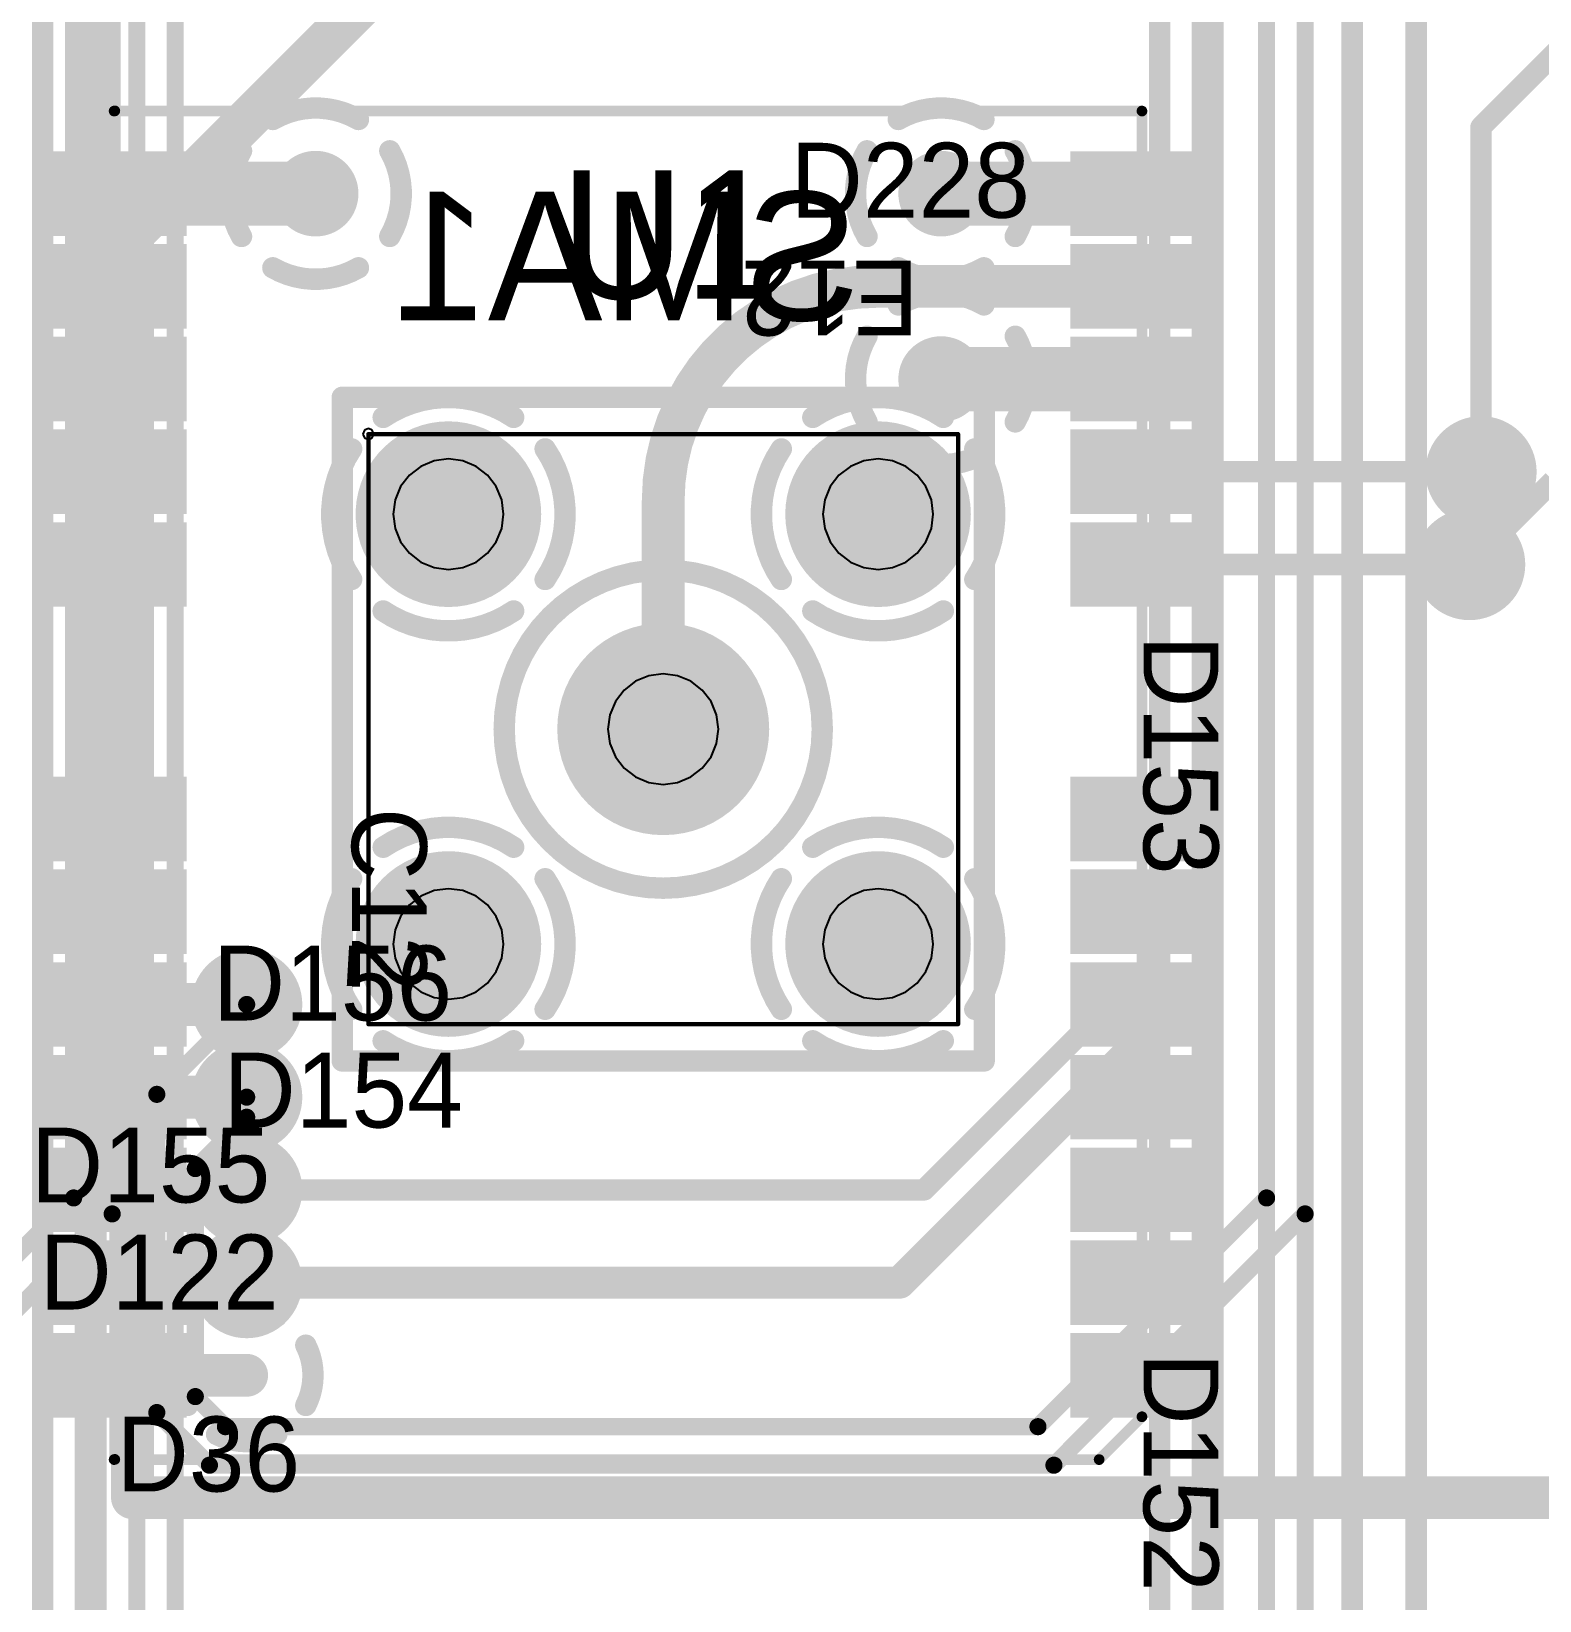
# Model space of a CAD drawing. Extents: x 11.67 to 17.2, y 3.98 to 12.28.
# Drawn here: x 15.559 to 16.264, y 8.833 to 9.566 of the extents above; entities that cross this region are included whole.
import ezdxf

# ---------------------------------------------------------------- set-up
doc = ezdxf.new("R2010")
doc.units = 0
doc.layers.get('0').update_dxf_attribs({"linetype": 'CONTINUOUS'})
for name, color, linetype in [('BOTTOMLAYER', 5, 'CONTINUOUS'), ('BOTTOMOVERLAY', 54, 'CONTINUOUS'), ('BOTTOMSOLDER', 6, 'CONTINUOUS'), ('INTERNALPLANE1', 76, 'CONTINUOUS'), ('MECHANICAL10', 56, 'CONTINUOUS'), ('MECHANICAL6', 56, 'CONTINUOUS'), ('MECHANICAL8', 56, 'CONTINUOUS'), ('MECHANICAL9', 56, 'CONTINUOUS'), ('MIDLAYER1', 16, 'CONTINUOUS'), ('MULTILAYER', 9, 'CONTINUOUS'), ('TOPLAYER', 1, 'CONTINUOUS'), ('TOPOVERLAY', 2, 'CONTINUOUS'), ('TOPPASTE', 8, 'CONTINUOUS'), ('TOPSOLDER', 216, 'CONTINUOUS')]:
    doc.layers.add(name, color=color, linetype=linetype)

# ---------------------------------------------------------------- blocks, each defined once
blk = doc.blocks.new('SMA_TH_HL_SMA_KHD4_B_25')
at = {"layer": 'BOTTOMLAYER', "const_width": 0.03937}
for points in [[(-0.12008, 0.10039, 1), (-0.08071, 0.10039, 1)], [(0.08071, 0.10039, 1), (0.12008, 0.10039, 1)], [(-0.01969, 0, 1), (0.01969, 0, 1)], [(-0.12008, -0.10039, 1), (-0.08071, -0.10039, 1)], [(0.08071, -0.10039, 1), (0.12008, -0.10039, 1)]]:
    blk.add_lwpolyline(points, format="xyb", close=True, dxfattribs=at)
at = {"layer": 'BOTTOMOVERLAY', "const_width": 0.01}
for points in [[(-0.155, -0.15), (-0.155, 0.15)], [(0.155, 0.15), (-0.155, 0.15)], [(0.155, -0.15), (0.155, 0.15)], [(0.155, -0.15), (-0.155, -0.15)]]:
    blk.add_lwpolyline(points, dxfattribs=at)
at = {"layer": 'BOTTOMOVERLAY'}
for points, const_width in [([(-0.1575, 0.15, 1), (-0.1525, 0.15, 1)], 0.005), ([(-0.1575, 0.15, 1), (-0.1525, 0.15, 1)], 0.005), ([(0.1525, 0.15, 1), (0.1575, 0.15, 1)], 0.005), ([(0.1525, 0.15, 1), (0.1575, 0.15, 1)], 0.005), ([(0.07433, 0, 1), (-0.07433, 0, 1)], 0.01), ([(-0.07683, 0, 1), (-0.07183, 0, 1)], 0.005), ([(0.07183, 0, 1), (0.07683, 0, 1)], 0.005), ([(-0.1575, -0.15, 1), (-0.1525, -0.15, 1)], 0.005), ([(-0.1575, -0.15, 1), (-0.1525, -0.15, 1)], 0.005), ([(0.1525, -0.15, 1), (0.1575, -0.15, 1)], 0.005), ([(0.1525, -0.15, 1), (0.1575, -0.15, 1)], 0.005)]:
    blk.add_lwpolyline(points, format="xyb", close=True, dxfattribs=dict(at, const_width=const_width))
at = {"layer": 'BOTTOMSOLDER', "const_width": 0.04337}
for points in [[(-0.12208, 0.10039, 1), (-0.07871, 0.10039, 1)], [(0.07871, 0.10039, 1), (0.12208, 0.10039, 1)], [(-0.02168, 0, 1), (0.02168, 0, 1)], [(-0.12208, -0.10039, 1), (-0.07871, -0.10039, 1)], [(0.07871, -0.10039, 1), (0.12208, -0.10039, 1)]]:
    blk.add_lwpolyline(points, format="xyb", close=True, dxfattribs=at)
at = {"layer": 'INTERNALPLANE1', "const_width": 0.01}
for points in [[(-0.13088, 0.1456, -0.305731), (-0.0699, 0.1456)], [(0.0699, 0.1456, -0.305731), (0.13089, 0.1456)], [(-0.1456, 0.0699, -0.305731), (-0.1456, 0.13089)], [(-0.05519, 0.13089, -0.305731), (-0.05519, 0.0699)], [(0.05519, 0.0699, -0.305731), (0.05519, 0.13089)], [(0.1456, 0.13089, -0.305731), (0.1456, 0.0699)], [(-0.0699, 0.05519, -0.305731), (-0.13088, 0.05519)], [(0.13089, 0.05519, -0.305731), (0.0699, 0.05519)], [(-0.13088, -0.05519, -0.305731), (-0.0699, -0.05519)], [(0.0699, -0.05519, -0.305731), (0.13089, -0.05519)], [(-0.1456, -0.13088, -0.305731), (-0.1456, -0.0699)], [(-0.05519, -0.0699, -0.305731), (-0.05519, -0.13088)], [(0.05519, -0.13088, -0.305731), (0.05519, -0.0699)], [(0.1456, -0.0699, -0.305731), (0.1456, -0.13088)], [(-0.0699, -0.1456, -0.305731), (-0.13088, -0.1456)], [(0.13089, -0.1456, -0.305731), (0.0699, -0.1456)]]:
    blk.add_lwpolyline(points, format="xyb", dxfattribs=at)
at = {"layer": 'INTERNALPLANE1'}
for points, const_width in [([(-0.13338, 0.1456, 1), (-0.12838, 0.1456, 1)], 0.005), ([(-0.0724, 0.1456, 1), (-0.0674, 0.1456, 1)], 0.005), ([(0.0674, 0.1456, 1), (0.0724, 0.1456, 1)], 0.005), ([(0.12839, 0.1456, 1), (0.13339, 0.1456, 1)], 0.005), ([(-0.1481, 0.13089, 1), (-0.1431, 0.13089, 1)], 0.005), ([(-0.05769, 0.13089, 1), (-0.05269, 0.13089, 1)], 0.005), ([(0.05269, 0.13089, 1), (0.05769, 0.13089, 1)], 0.005), ([(0.1431, 0.13089, 1), (0.1481, 0.13089, 1)], 0.005), ([(-0.1481, 0.0699, 1), (-0.1431, 0.0699, 1)], 0.005), ([(-0.05769, 0.0699, 1), (-0.05269, 0.0699, 1)], 0.005), ([(0.05269, 0.0699, 1), (0.05769, 0.0699, 1)], 0.005), ([(0.1431, 0.0699, 1), (0.1481, 0.0699, 1)], 0.005), ([(-0.13338, 0.05519, 1), (-0.12838, 0.05519, 1)], 0.005), ([(-0.0724, 0.05519, 1), (-0.0674, 0.05519, 1)], 0.005), ([(0.0674, 0.05519, 1), (0.0724, 0.05519, 1)], 0.005), ([(0.12839, 0.05519, 1), (0.13339, 0.05519, 1)], 0.005), ([(-0.02476, 0, 1), (0.02476, 0, 1)], 0.04953), ([(-0.13338, -0.05519, 1), (-0.12838, -0.05519, 1)], 0.005), ([(-0.0724, -0.05519, 1), (-0.0674, -0.05519, 1)], 0.005), ([(0.0674, -0.05519, 1), (0.0724, -0.05519, 1)], 0.005), ([(0.12839, -0.05519, 1), (0.13339, -0.05519, 1)], 0.005), ([(-0.1481, -0.0699, 1), (-0.1431, -0.0699, 1)], 0.005), ([(-0.05769, -0.0699, 1), (-0.05269, -0.0699, 1)], 0.005), ([(0.05269, -0.0699, 1), (0.05769, -0.0699, 1)], 0.005), ([(0.1431, -0.0699, 1), (0.1481, -0.0699, 1)], 0.005), ([(-0.1481, -0.13088, 1), (-0.1431, -0.13088, 1)], 0.005), ([(-0.05769, -0.13088, 1), (-0.05269, -0.13088, 1)], 0.005), ([(0.05269, -0.13088, 1), (0.05769, -0.13088, 1)], 0.005), ([(0.1431, -0.13088, 1), (0.1481, -0.13088, 1)], 0.005), ([(-0.13338, -0.1456, 1), (-0.12838, -0.1456, 1)], 0.005), ([(-0.0724, -0.1456, 1), (-0.0674, -0.1456, 1)], 0.005), ([(0.0674, -0.1456, 1), (0.0724, -0.1456, 1)], 0.005), ([(0.12839, -0.1456, 1), (0.13339, -0.1456, 1)], 0.005)]:
    blk.add_lwpolyline(points, format="xyb", close=True, dxfattribs=dict(at, const_width=const_width))
at = {"layer": 'MECHANICAL6', "const_width": 0.002}
for points in [[(0.1378, 0.1378), (-0.13779, 0.1378)], [(-0.13779, -0.13779), (-0.13779, 0.1378)], [(0.1378, -0.13779), (0.1378, 0.1378)], [(0.1378, -0.13779), (-0.13779, -0.13779)]]:
    blk.add_lwpolyline(points, dxfattribs=at)
at = {"layer": 'MECHANICAL6', "const_width": 0.001}
for points in [[(-0.13829, 0.1378, 1), (-0.13729, 0.1378, 1)], [(-0.13829, 0.1378, 1), (-0.13729, 0.1378, 1)], [(0.1373, 0.1378, 1), (0.1383, 0.1378, 1)], [(0.1373, 0.1378, 1), (0.1383, 0.1378, 1)], [(-0.13829, -0.13779, 1), (-0.13729, -0.13779, 1)], [(-0.13829, -0.13779, 1), (-0.13729, -0.13779, 1)], [(0.1373, -0.13779, 1), (0.1383, -0.13779, 1)], [(0.1373, -0.13779, 1), (0.1383, -0.13779, 1)]]:
    blk.add_lwpolyline(points, format="xyb", close=True, dxfattribs=at)
at = {"layer": 'MECHANICAL8'}
for p, q in [((-0.1396, -0.13599), (-0.14035, -0.13779)), ((-0.14035, -0.13779), (-0.14035, -0.13779)), ((-0.14035, -0.13779), (-0.1396, -0.1396)), ((-0.13779, -0.13524), (-0.1396, -0.13599)), ((-0.13599, -0.13599), (-0.13779, -0.13524)), ((-0.13524, -0.13779), (-0.13599, -0.13599)), ((-0.13599, -0.1396), (-0.13524, -0.13779)), ((-0.13524, -0.13779), (-0.13524, -0.13779)), ((-0.1396, -0.1396), (-0.13779, -0.14035)), ((-0.13779, -0.14035), (-0.13599, -0.1396))]:
    blk.add_line(p, q, dxfattribs=at)
at = {"layer": 'MECHANICAL9'}
for p, q in [((-0.10707, 0.12532), (-0.1133, 0.12274)), ((-0.10039, 0.1262), (-0.10707, 0.12532)), ((-0.09371, 0.12532), (-0.10039, 0.1262)), ((-0.08748, 0.12274), (-0.09371, 0.12532)), ((0.09371, 0.12532), (0.08748, 0.12274)), ((0.10039, 0.1262), (0.09371, 0.12532)), ((0.10707, 0.12532), (0.10039, 0.1262)), ((0.1133, 0.12274), (0.10707, 0.12532)), ((-0.11864, 0.11864), (-0.12274, 0.1133)), ((-0.1133, 0.12274), (-0.11864, 0.11864)), ((-0.08214, 0.11864), (-0.08748, 0.12274)), ((-0.07804, 0.1133), (-0.08214, 0.11864)), ((0.08214, 0.11864), (0.07804, 0.1133)), ((0.08748, 0.12274), (0.08214, 0.11864)), ((0.11864, 0.11864), (0.1133, 0.12274)), ((0.12274, 0.1133), (0.11864, 0.11864)), ((-0.12274, 0.1133), (-0.12532, 0.10707)), ((-0.07546, 0.10707), (-0.07804, 0.1133)), ((0.07804, 0.1133), (0.07546, 0.10707)), ((0.12532, 0.10707), (0.12274, 0.1133)), ((-0.12532, 0.10707), (-0.1262, 0.10039)), ((-0.07458, 0.10039), (-0.07546, 0.10707)), ((0.07546, 0.10707), (0.07458, 0.10039)), ((0.1262, 0.10039), (0.12532, 0.10707)), ((-0.1262, 0.10039), (-0.1262, 0.10039)), ((-0.1262, 0.10039), (-0.12532, 0.09371)), ((-0.07546, 0.09371), (-0.07458, 0.10039)), ((-0.07458, 0.10039), (-0.07458, 0.10039)), ((0.07458, 0.10039), (0.07458, 0.10039)), ((0.07458, 0.10039), (0.07546, 0.09371)), ((0.12532, 0.09371), (0.1262, 0.10039)), ((0.1262, 0.10039), (0.1262, 0.10039)), ((-0.12532, 0.09371), (-0.12274, 0.08748)), ((-0.07804, 0.08748), (-0.07546, 0.09371)), ((0.07546, 0.09371), (0.07804, 0.08748)), ((0.12274, 0.08748), (0.12532, 0.09371)), ((-0.12274, 0.08748), (-0.11864, 0.08214)), ((-0.11864, 0.08214), (-0.1133, 0.07804)), ((-0.08748, 0.07804), (-0.08214, 0.08214)), ((-0.08214, 0.08214), (-0.07804, 0.08748)), ((0.07804, 0.08748), (0.08214, 0.08214)), ((0.08214, 0.08214), (0.08748, 0.07804)), ((0.1133, 0.07804), (0.11864, 0.08214)), ((0.11864, 0.08214), (0.12274, 0.08748)), ((-0.1133, 0.07804), (-0.10707, 0.07546)), ((-0.10707, 0.07546), (-0.10039, 0.07458)), ((-0.10039, 0.07458), (-0.09371, 0.07546)), ((-0.09371, 0.07546), (-0.08748, 0.07804)), ((0.08748, 0.07804), (0.09371, 0.07546)), ((0.09371, 0.07546), (0.10039, 0.07458)), ((0.10039, 0.07458), (0.10707, 0.07546)), ((0.10707, 0.07546), (0.1133, 0.07804)), ((-0.01291, 0.02235), (-0.01825, 0.01825)), ((-0.00668, 0.02493), (-0.01291, 0.02235)), ((0, 0.02581), (-0.00668, 0.02493)), ((0.00668, 0.02493), (0, 0.02581)), ((0.01291, 0.02235), (0.00668, 0.02493)), ((0.01825, 0.01825), (0.01291, 0.02235)), ((-0.01825, 0.01825), (-0.02235, 0.01291)), ((0.02235, 0.01291), (0.01825, 0.01825)), ((-0.02235, 0.01291), (-0.02493, 0.00668)), ((0.02493, 0.00668), (0.02235, 0.01291)), ((-0.02493, 0.00668), (-0.02581, 0)), ((-0.02581, 0), (-0.02581, 0)), ((-0.02581, 0), (-0.02493, -0.00668)), ((0.02581, 0), (0.02493, 0.00668)), ((0.02493, -0.00668), (0.02581, 0)), ((0.02581, 0), (0.02581, 0)), ((-0.02493, -0.00668), (-0.02235, -0.01291)), ((0.02235, -0.01291), (0.02493, -0.00668)), ((-0.02235, -0.01291), (-0.01825, -0.01825)), ((0.01825, -0.01825), (0.02235, -0.01291)), ((-0.01825, -0.01825), (-0.01291, -0.02235)), ((0.01291, -0.02235), (0.01825, -0.01825)), ((-0.01291, -0.02235), (-0.00668, -0.02493)), ((-0.00668, -0.02493), (0, -0.02581)), ((0, -0.02581), (0.00668, -0.02493)), ((0.00668, -0.02493), (0.01291, -0.02235)), ((-0.1133, -0.07804), (-0.11864, -0.08214)), ((-0.10707, -0.07546), (-0.1133, -0.07804)), ((-0.10039, -0.07458), (-0.10707, -0.07546)), ((-0.09371, -0.07546), (-0.10039, -0.07458)), ((-0.08748, -0.07804), (-0.09371, -0.07546)), ((-0.08214, -0.08214), (-0.08748, -0.07804)), ((0.08748, -0.07804), (0.08214, -0.08214)), ((0.09371, -0.07546), (0.08748, -0.07804)), ((0.10039, -0.07458), (0.09371, -0.07546)), ((0.10707, -0.07546), (0.10039, -0.07458)), ((0.1133, -0.07804), (0.10707, -0.07546)), ((0.11864, -0.08214), (0.1133, -0.07804)), ((-0.12274, -0.08748), (-0.12532, -0.09371)), ((-0.11864, -0.08214), (-0.12274, -0.08748)), ((-0.07804, -0.08748), (-0.08214, -0.08214)), ((-0.07546, -0.09371), (-0.07804, -0.08748)), ((0.07804, -0.08748), (0.07546, -0.09371)), ((0.08214, -0.08214), (0.07804, -0.08748)), ((0.12274, -0.08748), (0.11864, -0.08214)), ((0.12532, -0.09371), (0.12274, -0.08748)), ((-0.12532, -0.09371), (-0.1262, -0.10039)), ((-0.07458, -0.10039), (-0.07546, -0.09371)), ((0.07546, -0.09371), (0.07458, -0.10039)), ((0.1262, -0.10039), (0.12532, -0.09371)), ((-0.1262, -0.10039), (-0.1262, -0.10039)), ((-0.1262, -0.10039), (-0.12532, -0.10707)), ((-0.07546, -0.10707), (-0.07458, -0.10039)), ((-0.07458, -0.10039), (-0.07458, -0.10039)), ((0.07458, -0.10039), (0.07458, -0.10039)), ((0.07458, -0.10039), (0.07546, -0.10707)), ((0.12532, -0.10707), (0.1262, -0.10039)), ((0.1262, -0.10039), (0.1262, -0.10039)), ((-0.12532, -0.10707), (-0.12274, -0.1133)), ((-0.07804, -0.1133), (-0.07546, -0.10707)), ((0.07546, -0.10707), (0.07804, -0.1133)), ((0.12274, -0.1133), (0.12532, -0.10707)), ((-0.12274, -0.1133), (-0.11864, -0.11864)), ((-0.08214, -0.11864), (-0.07804, -0.1133)), ((0.07804, -0.1133), (0.08214, -0.11864)), ((0.11864, -0.11864), (0.12274, -0.1133)), ((-0.11864, -0.11864), (-0.1133, -0.12274)), ((-0.1133, -0.12274), (-0.10707, -0.12532)), ((-0.09371, -0.12532), (-0.08748, -0.12274)), ((-0.08748, -0.12274), (-0.08214, -0.11864)), ((0.08214, -0.11864), (0.08748, -0.12274)), ((0.08748, -0.12274), (0.09371, -0.12532)), ((0.10707, -0.12532), (0.1133, -0.12274)), ((0.1133, -0.12274), (0.11864, -0.11864)), ((-0.10707, -0.12532), (-0.10039, -0.1262)), ((-0.10039, -0.1262), (-0.09371, -0.12532)), ((0.09371, -0.12532), (0.10039, -0.1262)), ((0.10039, -0.1262), (0.10707, -0.12532))]:
    blk.add_line(p, q, dxfattribs=at)
at = {"layer": 'MIDLAYER1', "const_width": 0.03937}
for points in [[(-0.12008, 0.10039, 1), (-0.08071, 0.10039, 1)], [(0.08071, 0.10039, 1), (0.12008, 0.10039, 1)], [(-0.01969, 0, 1), (0.01969, 0, 1)], [(-0.12008, -0.10039, 1), (-0.08071, -0.10039, 1)], [(0.08071, -0.10039, 1), (0.12008, -0.10039, 1)]]:
    blk.add_lwpolyline(points, format="xyb", close=True, dxfattribs=at)
at = {"layer": 'MULTILAYER', "const_width": 0.03937}
for points in [[(-0.12008, 0.10039, 1), (-0.08071, 0.10039, 1)], [(0.08071, 0.10039, 1), (0.12008, 0.10039, 1)], [(-0.01969, 0, 1), (0.01969, 0, 1)], [(-0.12008, -0.10039, 1), (-0.08071, -0.10039, 1)], [(0.08071, -0.10039, 1), (0.12008, -0.10039, 1)]]:
    blk.add_lwpolyline(points, format="xyb", close=True, dxfattribs=at)
at = {"layer": 'TOPLAYER', "const_width": 0.03937}
for points in [[(-0.12008, 0.10039, 1), (-0.08071, 0.10039, 1)], [(0.08071, 0.10039, 1), (0.12008, 0.10039, 1)], [(-0.01969, 0, 1), (0.01969, 0, 1)], [(-0.12008, -0.10039, 1), (-0.08071, -0.10039, 1)], [(0.08071, -0.10039, 1), (0.12008, -0.10039, 1)]]:
    blk.add_lwpolyline(points, format="xyb", close=True, dxfattribs=at)
at = {"layer": 'TOPSOLDER', "const_width": 0.04337}
for points in [[(-0.12208, 0.10039, 1), (-0.07871, 0.10039, 1)], [(0.07871, 0.10039, 1), (0.12208, 0.10039, 1)], [(-0.02168, 0, 1), (0.02168, 0, 1)], [(-0.12208, -0.10039, 1), (-0.07871, -0.10039, 1)], [(0.07871, -0.10039, 1), (0.12208, -0.10039, 1)]]:
    blk.add_lwpolyline(points, format="xyb", close=True, dxfattribs=at)
blk = doc.blocks.new('LB1020B_50')
at = {"layer": 'TOPLAYER'}
for points in [[(-0.02953, 0.57488), (0.02953, 0.57488), (-0.02953, 0.60638), (0.02953, 0.60638)], [(0.45047, 0.57488), (0.50953, 0.57488), (0.45047, 0.60638), (0.50953, 0.60638)], [(-0.02953, 0.53157), (0.02953, 0.53157), (-0.02953, 0.56307), (0.02953, 0.56307)], [(0.45047, 0.53157), (0.50953, 0.53157), (0.45047, 0.56307), (0.50953, 0.56307)], [(-0.02953, 0.48827), (0.02953, 0.48827), (-0.02953, 0.51976), (0.02953, 0.51976)], [(0.45047, 0.48827), (0.50953, 0.48827), (0.45047, 0.51976), (0.50953, 0.51976)], [(-0.02953, 0.44496), (0.02953, 0.44496), (-0.02953, 0.47646), (0.02953, 0.47646)], [(0.45047, 0.44496), (0.50953, 0.44496), (0.45047, 0.47646), (0.50953, 0.47646)], [(-0.02953, 0.40165), (0.02953, 0.40165), (-0.02953, 0.43315), (0.02953, 0.43315)], [(0.45047, 0.40165), (0.50953, 0.40165), (0.45047, 0.43315), (0.50953, 0.43315)], [(-0.02953, 0.35835), (0.02953, 0.35835), (-0.02953, 0.38984), (0.02953, 0.38984)], [(0.45047, 0.35835), (0.50953, 0.35835), (0.45047, 0.38984), (0.50953, 0.38984)], [(-0.02953, 0.31504), (0.02953, 0.31504), (-0.02953, 0.34654), (0.02953, 0.34654)], [(0.45047, 0.31504), (0.50953, 0.31504), (0.45047, 0.34654), (0.50953, 0.34654)], [(-0.02953, 0.19614), (0.02953, 0.19614), (-0.02953, 0.22764), (0.02953, 0.22764)], [(0.45047, 0.19614), (0.50953, 0.19614), (0.45047, 0.22764), (0.50953, 0.22764)], [(-0.02953, 0.15283), (0.02953, 0.15283), (-0.02953, 0.18433), (0.02953, 0.18433)], [(0.45047, 0.15283), (0.50953, 0.15283), (0.45047, 0.18433), (0.50953, 0.18433)], [(-0.02953, 0.10953), (0.02953, 0.10953), (-0.02953, 0.14102), (0.02953, 0.14102)], [(0.45047, 0.10953), (0.50953, 0.10953), (0.45047, 0.14102), (0.50953, 0.14102)], [(-0.02953, 0.06622), (0.02953, 0.06622), (-0.02953, 0.09772), (0.02953, 0.09772)], [(0.45047, 0.06622), (0.50953, 0.06622), (0.45047, 0.09772), (0.50953, 0.09772)], [(-0.02953, 0.02291), (0.02953, 0.02291), (-0.02953, 0.05441), (0.02953, 0.05441)], [(0.45047, 0.02291), (0.50953, 0.02291), (0.45047, 0.05441), (0.50953, 0.05441)]]:
    blk.add_solid(points, dxfattribs=at)
at = {"layer": 'TOPOVERLAY', "const_width": 0.005}
for points in [[(0.02, 0.63), (0, 0.61)], [(0.48031, 0.63), (0.02, 0.63)], [(0.48, 0.62992), (0.48, 0)], [(0, 0.61), (0, 0.00008)], [(0.48031, 0.00008), (0, 0.00008)]]:
    blk.add_lwpolyline(points, dxfattribs=at)
at = {"layer": 'TOPOVERLAY', "const_width": 0.0025}
for points in [[(0.01875, 0.63, 1), (0.02125, 0.63, 1)], [(0.01875, 0.63, 1), (0.02125, 0.63, 1)], [(0.47875, 0.62992, 1), (0.48125, 0.62992, 1)], [(0.47907, 0.63, 1), (0.48157, 0.63, 1)], [(-0.00125, 0.61, 1), (0.00125, 0.61, 1)], [(-0.00125, 0.61, 1), (0.00125, 0.61, 1)], [(-0.00125, 0.00008, 1), (0.00125, 0.00008, 1)], [(-0.00125, 0.00008, 1), (0.00125, 0.00008, 1)], [(0.47875, 0, 1), (0.48125, 0, 1)], [(0.47907, 0.00008, 1), (0.48157, 0.00008, 1)]]:
    blk.add_lwpolyline(points, format="xyb", close=True, dxfattribs=at)
at = {"layer": 'TOPPASTE'}
for points in [[(-0.02953, 0.57488), (0.02953, 0.57488), (-0.02953, 0.60638), (0.02953, 0.60638)], [(0.45047, 0.57488), (0.50953, 0.57488), (0.45047, 0.60638), (0.50953, 0.60638)], [(-0.02953, 0.53157), (0.02953, 0.53157), (-0.02953, 0.56307), (0.02953, 0.56307)], [(0.45047, 0.53157), (0.50953, 0.53157), (0.45047, 0.56307), (0.50953, 0.56307)], [(-0.02953, 0.48827), (0.02953, 0.48827), (-0.02953, 0.51976), (0.02953, 0.51976)], [(0.45047, 0.48827), (0.50953, 0.48827), (0.45047, 0.51976), (0.50953, 0.51976)], [(-0.02953, 0.44496), (0.02953, 0.44496), (-0.02953, 0.47646), (0.02953, 0.47646)], [(0.45047, 0.44496), (0.50953, 0.44496), (0.45047, 0.47646), (0.50953, 0.47646)], [(-0.02953, 0.40165), (0.02953, 0.40165), (-0.02953, 0.43315), (0.02953, 0.43315)], [(0.45047, 0.40165), (0.50953, 0.40165), (0.45047, 0.43315), (0.50953, 0.43315)], [(-0.02953, 0.35835), (0.02953, 0.35835), (-0.02953, 0.38984), (0.02953, 0.38984)], [(0.45047, 0.35835), (0.50953, 0.35835), (0.45047, 0.38984), (0.50953, 0.38984)], [(-0.02953, 0.31504), (0.02953, 0.31504), (-0.02953, 0.34654), (0.02953, 0.34654)], [(0.45047, 0.31504), (0.50953, 0.31504), (0.45047, 0.34654), (0.50953, 0.34654)], [(-0.02953, 0.19614), (0.02953, 0.19614), (-0.02953, 0.22764), (0.02953, 0.22764)], [(0.45047, 0.19614), (0.50953, 0.19614), (0.45047, 0.22764), (0.50953, 0.22764)], [(-0.02953, 0.15283), (0.02953, 0.15283), (-0.02953, 0.18433), (0.02953, 0.18433)], [(0.45047, 0.15283), (0.50953, 0.15283), (0.45047, 0.18433), (0.50953, 0.18433)], [(-0.02953, 0.10953), (0.02953, 0.10953), (-0.02953, 0.14102), (0.02953, 0.14102)], [(0.45047, 0.10953), (0.50953, 0.10953), (0.45047, 0.14102), (0.50953, 0.14102)], [(-0.02953, 0.06622), (0.02953, 0.06622), (-0.02953, 0.09772), (0.02953, 0.09772)], [(0.45047, 0.06622), (0.50953, 0.06622), (0.45047, 0.09772), (0.50953, 0.09772)], [(-0.02953, 0.02291), (0.02953, 0.02291), (-0.02953, 0.05441), (0.02953, 0.05441)], [(0.45047, 0.02291), (0.50953, 0.02291), (0.45047, 0.05441), (0.50953, 0.05441)]]:
    blk.add_solid(points, dxfattribs=at)
at = {"layer": 'TOPSOLDER'}
for points in [[(-0.03353, 0.57088), (0.03353, 0.57088), (-0.03353, 0.61038), (0.03353, 0.61038)], [(0.44647, 0.57088), (0.51353, 0.57088), (0.44647, 0.61038), (0.51353, 0.61038)], [(-0.03353, 0.52757), (0.03353, 0.52757), (-0.03353, 0.56707), (0.03353, 0.56707)], [(0.44647, 0.52757), (0.51353, 0.52757), (0.44647, 0.56707), (0.51353, 0.56707)], [(-0.03353, 0.48427), (0.03353, 0.48427), (-0.03353, 0.52376), (0.03353, 0.52376)], [(0.44647, 0.48427), (0.51353, 0.48427), (0.44647, 0.52376), (0.51353, 0.52376)], [(-0.03353, 0.44096), (0.03353, 0.44096), (-0.03353, 0.48046), (0.03353, 0.48046)], [(0.44647, 0.44096), (0.51353, 0.44096), (0.44647, 0.48046), (0.51353, 0.48046)], [(-0.03353, 0.39765), (0.03353, 0.39765), (-0.03353, 0.43715), (0.03353, 0.43715)], [(0.44647, 0.39765), (0.51353, 0.39765), (0.44647, 0.43715), (0.51353, 0.43715)], [(-0.03353, 0.35435), (0.03353, 0.35435), (-0.03353, 0.39384), (0.03353, 0.39384)], [(0.44647, 0.35435), (0.51353, 0.35435), (0.44647, 0.39384), (0.51353, 0.39384)], [(-0.03353, 0.31104), (0.03353, 0.31104), (-0.03353, 0.35054), (0.03353, 0.35054)], [(0.44647, 0.31104), (0.51353, 0.31104), (0.44647, 0.35054), (0.51353, 0.35054)], [(-0.03353, 0.19214), (0.03353, 0.19214), (-0.03353, 0.23164), (0.03353, 0.23164)], [(0.44647, 0.19214), (0.51353, 0.19214), (0.44647, 0.23164), (0.51353, 0.23164)], [(-0.03353, 0.14883), (0.03353, 0.14883), (-0.03353, 0.18833), (0.03353, 0.18833)], [(0.44647, 0.14883), (0.51353, 0.14883), (0.44647, 0.18833), (0.51353, 0.18833)], [(-0.03353, 0.10553), (0.03353, 0.10553), (-0.03353, 0.14502), (0.03353, 0.14502)], [(0.44647, 0.10553), (0.51353, 0.10553), (0.44647, 0.14502), (0.51353, 0.14502)], [(-0.03353, 0.06222), (0.03353, 0.06222), (-0.03353, 0.10172), (0.03353, 0.10172)], [(0.44647, 0.06222), (0.51353, 0.06222), (0.44647, 0.10172), (0.51353, 0.10172)], [(-0.03353, 0.01891), (0.03353, 0.01891), (-0.03353, 0.05841), (0.03353, 0.05841)], [(0.44647, 0.01891), (0.51353, 0.01891), (0.44647, 0.05841), (0.51353, 0.05841)]]:
    blk.add_solid(points, dxfattribs=at)

msp = doc.modelspace()

# ---------------------------------------------------------------- linework, layer by layer
at = {"layer": 'BOTTOMLAYER'}
for points, const_width in [([(16.08596, 8.4261), (16.08596, 10.501)], 0.01), ([(16.10846, 8.41678), (16.10846, 10.4735)], 0.015), ([(16.13596, 8.31234), (16.13596, 10.451)], 0.008), ([(16.15396, 8.30488), (16.15396, 10.429)], 0.008), ([(16.17596, 8.61823), (16.17596, 10.421)], 0.01), ([(16.20585, 8.65165), (16.20585, 10.42089)], 0.01), ([(15.62596, 8.40048), (15.62596, 9.901)], 0.008), ([(15.60796, 8.40794), (15.60796, 9.879)], 0.008), ([(15.58646, 8.4215), (15.58646, 9.86232)], 0.015), ([(15.56396, 8.43082), (15.56396, 9.853)], 0.01)]:
    msp.add_lwpolyline(points, dxfattribs=dict(at, const_width=const_width))
for points, const_width in [([(15.68157, 9.49012, 1), (15.70157, 9.49012, 1)], 0.02), ([(15.97387, 9.49012, 1), (15.99387, 9.49012, 1)], 0.02), ([(15.97387, 9.4035, 1), (15.99387, 9.4035, 1)], 0.02), ([(16.23116, 9.3602, 1), (16.24116, 9.3602, 1)], 0.01), ([(16.22585, 9.31689, 1), (16.23585, 9.31689, 1)], 0.01), ([(15.65434, 9.11138, 1), (15.66434, 9.11138, 1)], 0.01), ([(15.65434, 9.06807, 1), (15.66434, 9.06807, 1)], 0.01), ([(15.65434, 9.02476, 1), (15.66434, 9.02476, 1)], 0.01), ([(15.65434, 8.98146, 1), (15.66434, 8.98146, 1)], 0.01), ([(15.65434, 8.93815, 1), (15.66434, 8.93815, 1)], 0.01)]:
    msp.add_lwpolyline(points, format="xyb", close=True, dxfattribs=dict(at, const_width=const_width))
at = {"layer": 'INTERNALPLANE1', "const_width": 0.02}
for points in [[(15.60596, 9.471), (15.73596, 9.601)], [(15.60596, 8.881), (15.60596, 9.471)], [(15.60596, 8.881), (17.17078, 8.881)]]:
    msp.add_lwpolyline(points, dxfattribs=at)
at = {"layer": 'INTERNALPLANE1', "const_width": 0.01}
for points in [[(15.67157, 9.52476, -0.267949), (15.71157, 9.52476)], [(15.96387, 9.52476, -0.267949), (16.00387, 9.52476)], [(15.65693, 9.47012, -0.267949), (15.65693, 9.51012)], [(15.72621, 9.51012, -0.267949), (15.72621, 9.47012)], [(15.94923, 9.47012, -0.267949), (15.94923, 9.51012)], [(16.01851, 9.51012, -0.267949), (16.01851, 9.47012)], [(15.71157, 9.45548, -0.267949), (15.67157, 9.45548)], [(16.00387, 9.45548, -0.267949), (15.96387, 9.45548)], [(15.96387, 9.43814, -0.267949), (16.00387, 9.43814)], [(15.94923, 9.3835, -0.267949), (15.94923, 9.4235)], [(16.01851, 9.4235, -0.267949), (16.01851, 9.3835)], [(16.00387, 9.36886, -0.267949), (15.96387, 9.36886)], [(15.64527, 8.96577, -0.240079), (15.67341, 8.96577)], [(15.63172, 8.92408, -0.240079), (15.63172, 8.95222)], [(15.68696, 8.95222, -0.240079), (15.68696, 8.92408)], [(15.67341, 8.91053, -0.240079), (15.64527, 8.91053)]]:
    msp.add_lwpolyline(points, format="xyb", dxfattribs=at)
at = {"layer": 'INTERNALPLANE1'}
for points, const_width in [([(15.66907, 9.52476, 1), (15.67407, 9.52476, 1)], 0.005), ([(15.70907, 9.52476, 1), (15.71407, 9.52476, 1)], 0.005), ([(15.96137, 9.52476, 1), (15.96637, 9.52476, 1)], 0.005), ([(16.00137, 9.52476, 1), (16.00637, 9.52476, 1)], 0.005), ([(15.65443, 9.51012, 1), (15.65943, 9.51012, 1)], 0.005), ([(15.72371, 9.51012, 1), (15.72871, 9.51012, 1)], 0.005), ([(15.94673, 9.51012, 1), (15.95173, 9.51012, 1)], 0.005), ([(16.01601, 9.51012, 1), (16.02101, 9.51012, 1)], 0.005), ([(15.60096, 9.471, 1), (15.61096, 9.471, 1)], 0.01), ([(15.60096, 9.471, 1), (15.61096, 9.471, 1)], 0.01), ([(15.65443, 9.47012, 1), (15.65943, 9.47012, 1)], 0.005), ([(15.72371, 9.47012, 1), (15.72871, 9.47012, 1)], 0.005), ([(15.94673, 9.47012, 1), (15.95173, 9.47012, 1)], 0.005), ([(16.01601, 9.47012, 1), (16.02101, 9.47012, 1)], 0.005), ([(15.66907, 9.45548, 1), (15.67407, 9.45548, 1)], 0.005), ([(15.70907, 9.45548, 1), (15.71407, 9.45548, 1)], 0.005), ([(15.96137, 9.45548, 1), (15.96637, 9.45548, 1)], 0.005), ([(16.00137, 9.45548, 1), (16.00637, 9.45548, 1)], 0.005), ([(15.96137, 9.43814, 1), (15.96637, 9.43814, 1)], 0.005), ([(16.00137, 9.43814, 1), (16.00637, 9.43814, 1)], 0.005), ([(15.94673, 9.4235, 1), (15.95173, 9.4235, 1)], 0.005), ([(16.01601, 9.4235, 1), (16.02101, 9.4235, 1)], 0.005), ([(15.94673, 9.3835, 1), (15.95173, 9.3835, 1)], 0.005), ([(16.01601, 9.3835, 1), (16.02101, 9.3835, 1)], 0.005), ([(16.22316, 9.3602, 1), (16.24916, 9.3602, 1)], 0.026), ([(15.96137, 9.36886, 1), (15.96637, 9.36886, 1)], 0.005), ([(16.00137, 9.36886, 1), (16.00637, 9.36886, 1)], 0.005), ([(16.21785, 9.31689, 1), (16.24385, 9.31689, 1)], 0.026), ([(15.64634, 9.11138, 1), (15.67234, 9.11138, 1)], 0.026), ([(15.64634, 9.06807, 1), (15.67234, 9.06807, 1)], 0.026), ([(15.64634, 9.02476, 1), (15.67234, 9.02476, 1)], 0.026), ([(15.64634, 8.98146, 1), (15.67234, 8.98146, 1)], 0.026), ([(15.64277, 8.96577, 1), (15.64776, 8.96577, 1)], 0.005), ([(15.67091, 8.96577, 1), (15.67591, 8.96577, 1)], 0.005), ([(15.62922, 8.95222, 1), (15.63422, 8.95222, 1)], 0.005), ([(15.68446, 8.95222, 1), (15.68946, 8.95222, 1)], 0.005), ([(15.62922, 8.92408, 1), (15.63422, 8.92408, 1)], 0.005), ([(15.68446, 8.92408, 1), (15.68946, 8.92408, 1)], 0.005), ([(15.64277, 8.91053, 1), (15.64776, 8.91053, 1)], 0.005), ([(15.67091, 8.91053, 1), (15.67591, 8.91053, 1)], 0.005), ([(15.60096, 8.881, 1), (15.61096, 8.881, 1)], 0.01), ([(15.60096, 8.881, 1), (15.61096, 8.881, 1)], 0.01)]:
    msp.add_lwpolyline(points, format="xyb", close=True, dxfattribs=dict(at, const_width=const_width))
at = {"layer": 'MIDLAYER1'}
for points, const_width in [([(16.23616, 9.5212), (17.06596, 10.351)], 0.01), ([(15.57848, 9.021), (15.57848, 9.91352)], 0.008), ([(15.59648, 9.01354), (15.59648, 9.89152)], 0.008), ([(16.08596, 9.13476), (16.08596, 9.811)], 0.01), ([(16.10846, 9.12544), (16.10846, 9.7935)], 0.015), ([(16.13596, 9.021), (16.13596, 9.771)], 0.008), ([(16.15396, 9.01354), (16.15396, 9.739)], 0.008), ([(16.23616, 9.3602), (16.23616, 9.5212)], 0.01), ([(16.23085, 9.31689), (16.26996, 9.356)], 0.01), ([(15.97596, 9.02476), (16.08596, 9.13476)], 0.01), ([(15.96447, 8.98146), (16.10846, 9.12544)], 0.015), ([(15.61734, 9.06938), (15.65934, 9.11138)], 0.008), ([(15.61734, 8.92075), (15.61734, 9.06938)], 0.008), ([(15.65934, 9.05871), (15.65934, 9.06807)], 0.008), ([(15.63534, 9.03471), (15.65934, 9.05871)], 0.008), ([(15.63534, 8.92821), (15.63534, 9.03471)], 0.008), ([(15.47163, 8.91415), (15.57848, 9.021)], 0.008), ([(15.65934, 9.02476), (15.97596, 9.02476)], 0.01), ([(16.02911, 8.91415), (16.13596, 9.021)], 0.008), ([(15.47909, 8.89615), (15.59648, 9.01354)], 0.008), ([(16.03657, 8.89615), (16.15396, 9.01354)], 0.008), ([(15.65934, 8.98146), (15.96447, 8.98146)], 0.015), ([(15.63534, 8.92821), (15.6494, 8.91415)], 0.008), ([(15.61734, 8.92075), (15.64194, 8.89615)], 0.008), ([(15.6494, 8.91415), (16.02911, 8.91415)], 0.008), ([(15.64194, 8.89615), (16.03657, 8.89615)], 0.008)]:
    msp.add_lwpolyline(points, dxfattribs=dict(at, const_width=const_width))
for points, const_width in [([(16.23366, 9.5212, 1), (16.23866, 9.5212, 1)], 0.005), ([(16.23366, 9.5212, 1), (16.23866, 9.5212, 1)], 0.005), ([(15.68157, 9.49012, 1), (15.70157, 9.49012, 1)], 0.02), ([(15.97387, 9.49012, 1), (15.99387, 9.49012, 1)], 0.02), ([(15.97387, 9.4035, 1), (15.99387, 9.4035, 1)], 0.02), ([(16.23116, 9.3602, 1), (16.24116, 9.3602, 1)], 0.01), ([(16.23366, 9.3602, 1), (16.23866, 9.3602, 1)], 0.005), ([(16.22585, 9.31689, 1), (16.23585, 9.31689, 1)], 0.01), ([(16.22835, 9.31689, 1), (16.23335, 9.31689, 1)], 0.005), ([(16.08346, 9.13476, 1), (16.08846, 9.13476, 1)], 0.005), ([(16.08346, 9.13476, 1), (16.08846, 9.13476, 1)], 0.005), ([(16.10471, 9.12544, 1), (16.11221, 9.12544, 1)], 0.0075), ([(16.10471, 9.12544, 1), (16.11221, 9.12544, 1)], 0.0075), ([(15.65434, 9.11138, 1), (15.66434, 9.11138, 1)], 0.01), ([(15.65734, 9.11138, 1), (15.66134, 9.11138, 1)], 0.004), ([(15.65434, 9.06807, 1), (15.66434, 9.06807, 1)], 0.01), ([(15.61534, 9.06938, 1), (15.61934, 9.06938, 1)], 0.004), ([(15.61534, 9.06938, 1), (15.61934, 9.06938, 1)], 0.004), ([(15.65734, 9.06807, 1), (15.66134, 9.06807, 1)], 0.004), ([(15.65734, 9.05871, 1), (15.66134, 9.05871, 1)], 0.004), ([(15.65734, 9.05871, 1), (15.66134, 9.05871, 1)], 0.004), ([(15.63334, 9.03471, 1), (15.63734, 9.03471, 1)], 0.004), ([(15.63334, 9.03471, 1), (15.63734, 9.03471, 1)], 0.004), ([(15.65434, 9.02476, 1), (15.66434, 9.02476, 1)], 0.01), ([(15.57648, 9.021, 1), (15.58048, 9.021, 1)], 0.004), ([(15.57648, 9.021, 1), (15.58048, 9.021, 1)], 0.004), ([(15.65684, 9.02476, 1), (15.66184, 9.02476, 1)], 0.005), ([(15.97346, 9.02476, 1), (15.97846, 9.02476, 1)], 0.005), ([(15.97346, 9.02476, 1), (15.97846, 9.02476, 1)], 0.005), ([(16.13396, 9.021, 1), (16.13796, 9.021, 1)], 0.004), ([(16.13396, 9.021, 1), (16.13796, 9.021, 1)], 0.004), ([(15.59448, 9.01354, 1), (15.59848, 9.01354, 1)], 0.004), ([(15.59448, 9.01354, 1), (15.59848, 9.01354, 1)], 0.004), ([(16.15196, 9.01354, 1), (16.15596, 9.01354, 1)], 0.004), ([(16.15196, 9.01354, 1), (16.15596, 9.01354, 1)], 0.004), ([(15.65434, 8.98146, 1), (15.66434, 8.98146, 1)], 0.01), ([(15.65559, 8.98146, 1), (15.66309, 8.98146, 1)], 0.0075), ([(15.96072, 8.98146, 1), (15.96822, 8.98146, 1)], 0.0075), ([(15.96072, 8.98146, 1), (15.96822, 8.98146, 1)], 0.0075), ([(15.65434, 8.93815, 1), (15.66434, 8.93815, 1)], 0.01), ([(15.63334, 8.92821, 1), (15.63734, 8.92821, 1)], 0.004), ([(15.63334, 8.92821, 1), (15.63734, 8.92821, 1)], 0.004), ([(15.61534, 8.92075, 1), (15.61934, 8.92075, 1)], 0.004), ([(15.61534, 8.92075, 1), (15.61934, 8.92075, 1)], 0.004), ([(15.6474, 8.91415, 1), (15.6514, 8.91415, 1)], 0.004), ([(15.6474, 8.91415, 1), (15.6514, 8.91415, 1)], 0.004), ([(16.02711, 8.91415, 1), (16.03111, 8.91415, 1)], 0.004), ([(16.02711, 8.91415, 1), (16.03111, 8.91415, 1)], 0.004), ([(15.63994, 8.89615, 1), (15.64394, 8.89615, 1)], 0.004), ([(15.63994, 8.89615, 1), (15.64394, 8.89615, 1)], 0.004), ([(16.03457, 8.89615, 1), (16.03857, 8.89615, 1)], 0.004), ([(16.03457, 8.89615, 1), (16.03857, 8.89615, 1)], 0.004)]:
    msp.add_lwpolyline(points, format="xyb", close=True, dxfattribs=dict(at, const_width=const_width))
at = {"layer": 'MULTILAYER'}
for points, const_width in [([(15.68157, 9.49012, 1), (15.70157, 9.49012, 1)], 0.02), ([(15.97387, 9.49012, 1), (15.99387, 9.49012, 1)], 0.02), ([(15.97387, 9.4035, 1), (15.99387, 9.4035, 1)], 0.02), ([(16.23116, 9.3602, 1), (16.24116, 9.3602, 1)], 0.01), ([(16.22585, 9.31689, 1), (16.23585, 9.31689, 1)], 0.01), ([(15.65434, 9.11138, 1), (15.66434, 9.11138, 1)], 0.01), ([(15.65434, 9.06807, 1), (15.66434, 9.06807, 1)], 0.01), ([(15.65434, 9.02476, 1), (15.66434, 9.02476, 1)], 0.01), ([(15.65434, 8.98146, 1), (15.66434, 8.98146, 1)], 0.01), ([(15.65434, 8.93815, 1), (15.66434, 8.93815, 1)], 0.01)]:
    msp.add_lwpolyline(points, format="xyb", close=True, dxfattribs=dict(at, const_width=const_width))
at = {"layer": 'TOPLAYER'}
for points, const_width in [([(15.68157, 9.49012, 1), (15.70157, 9.49012, 1)], 0.02), ([(15.97387, 9.49012, 1), (15.99387, 9.49012, 1)], 0.02), ([(15.59022, 9.49012, 1), (15.60522, 9.49012, 1)], 0.015), ([(15.68407, 9.49012, 1), (15.69907, 9.49012, 1)], 0.015), ([(15.97637, 9.49012, 1), (15.99137, 9.49012, 1)], 0.015), ([(16.07022, 9.49012, 1), (16.08522, 9.49012, 1)], 0.015), ([(15.949, 9.44681, 1), (15.959, 9.44681, 1)], 0.01), ([(15.949, 9.44681, 1), (15.959, 9.44681, 1)], 0.01), ([(16.07272, 9.44681, 1), (16.08272, 9.44681, 1)], 0.01), ([(15.97387, 9.4035, 1), (15.99387, 9.4035, 1)], 0.02), ([(15.97637, 9.4035, 1), (15.99137, 9.4035, 1)], 0.015), ([(16.07022, 9.4035, 1), (16.08522, 9.4035, 1)], 0.015), ([(16.23116, 9.3602, 1), (16.24116, 9.3602, 1)], 0.01), ([(16.07522, 9.3602, 1), (16.08022, 9.3602, 1)], 0.005), ([(16.23366, 9.3602, 1), (16.23866, 9.3602, 1)], 0.005), ([(15.849, 9.34681, 1), (15.859, 9.34681, 1)], 0.01), ([(15.849, 9.34681, 1), (15.859, 9.34681, 1)], 0.01), ([(16.22585, 9.31689, 1), (16.23585, 9.31689, 1)], 0.01), ([(16.07522, 9.31689, 1), (16.08022, 9.31689, 1)], 0.005), ([(16.22835, 9.31689, 1), (16.23335, 9.31689, 1)], 0.005), ([(15.849, 9.24, 1), (15.859, 9.24, 1)], 0.01), ([(15.59272, 9.11138, 1), (15.60272, 9.11138, 1)], 0.01), ([(15.65434, 9.11138, 1), (15.66434, 9.11138, 1)], 0.01), ([(15.65434, 9.11138, 1), (15.66434, 9.11138, 1)], 0.01), ([(15.59272, 9.06807, 1), (15.60272, 9.06807, 1)], 0.01), ([(15.65434, 9.06807, 1), (15.66434, 9.06807, 1)], 0.01), ([(15.65434, 9.06807, 1), (15.66434, 9.06807, 1)], 0.01), ([(15.59272, 9.02476, 1), (15.60272, 9.02476, 1)], 0.01), ([(15.65434, 9.02476, 1), (15.66434, 9.02476, 1)], 0.01), ([(15.65434, 9.02476, 1), (15.66434, 9.02476, 1)], 0.01), ([(15.59272, 8.98146, 1), (15.60272, 8.98146, 1)], 0.01), ([(15.65434, 8.98146, 1), (15.66434, 8.98146, 1)], 0.01), ([(15.65434, 8.98146, 1), (15.66434, 8.98146, 1)], 0.01), ([(15.59272, 8.93815, 1), (15.60272, 8.93815, 1)], 0.01), ([(15.65434, 8.93815, 1), (15.66434, 8.93815, 1)], 0.01), ([(15.65434, 8.93815, 1), (15.66434, 8.93815, 1)], 0.01)]:
    msp.add_lwpolyline(points, format="xyb", close=True, dxfattribs=dict(at, const_width=const_width))
for points, const_width in [([(15.59772, 9.49012), (15.69157, 9.49012)], 0.03), ([(15.98387, 9.49012), (16.07772, 9.49012)], 0.03), ([(15.954, 9.44681), (16.07772, 9.44681)], 0.02), ([(15.98387, 9.4035), (16.07772, 9.4035)], 0.03), ([(16.07772, 9.3602), (16.23616, 9.3602)], 0.01), ([(15.854, 9.24), (15.854, 9.34681)], 0.02), ([(16.07772, 9.31689), (16.23085, 9.31689)], 0.01), ([(15.59772, 9.11138), (15.65934, 9.11138)], 0.02), ([(15.59772, 9.06807), (15.65934, 9.06807)], 0.02), ([(15.59772, 9.02476), (15.65934, 9.02476)], 0.02), ([(15.59772, 8.98146), (15.65934, 8.98146)], 0.02), ([(15.59772, 8.93815), (15.65934, 8.93815)], 0.02)]:
    msp.add_lwpolyline(points, dxfattribs=dict(at, const_width=const_width))
at = {"layer": 'TOPLAYER', "const_width": 0.02}
msp.add_lwpolyline([(15.854, 9.34681, -0.414214), (15.954, 9.44681)], format="xyb", dxfattribs=at)

# ---------------------------------------------------------------- block references
for name, p, rotation in [('LB1020B_50', (16.07772, 9.52878), 180), ('SMA_TH_HL_SMA_KHD4_B_25', (15.854, 9.24), 270)]:
    msp.add_blockref(name, p, dxfattribs=dict(rotation=rotation))

# ---------------------------------------------------------------- texts
at = {"layer": 'BOTTOMOVERLAY', "text_generation_flag": 2}
msp.add_text('SMA1', height=0.06, rotation=360, dxfattribs=at).set_placement((15.94596, 9.431))
at = {"layer": 'MECHANICAL10'}
for s, p in [('D228', (15.91348, 9.47888)), ('D155', (15.55848, 9.01888)), ('D36', (15.59848, 8.88388))]:
    msp.add_text(s, height=0.035, dxfattribs=at).set_placement(p)
for s, rotation, p in [('E12', 180, (15.97348, 9.45888)), ('D153', 270, (16.07848, 9.28388)), ('C12', 270, (15.70848, 9.20325)), ('D156', 360, (15.64348, 9.10388)), ('D154', 360, (15.64848, 9.05388)), ('D122', 360, (15.56248, 8.96888)), ('D152', 270, (16.07848, 8.94888))]:
    msp.add_text(s, height=0.035, rotation=rotation, dxfattribs=at).set_placement(p)
at = {"layer": 'TOPOVERLAY'}
msp.add_text('U1', height=0.06, rotation=360, dxfattribs=at).set_placement((15.80596, 9.441))

doc.saveas('drawing.dxf')
